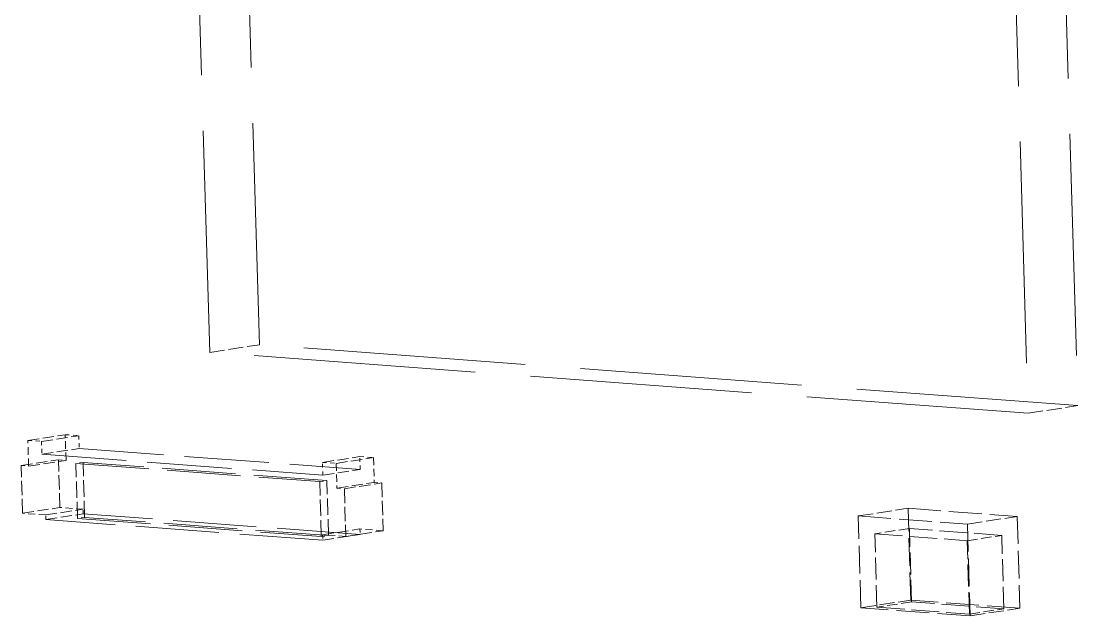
# Model space of a CAD drawing. Extents: x 23 to 417, y 3 to 294.
# Drawn here: x 345.33 to 373.93, y 121.13 to 137.22 of the extents above; entities that cross this region are included whole.
import ezdxf

# ---------------------------------------------------------------- set-up
doc = ezdxf.new("R2010")
doc.units = 0
doc.linetypes.add('DASHED', pattern=[15, 12, -3])
doc.layers.get('0').update_dxf_attribs({"lineweight": 13})

# ---------------------------------------------------------------- blocks, each defined once
blk = doc.blocks.new('BLOCK3535')
at = {"color": 7, "linetype": 'DASHED', "lineweight": 13}
for p, q in [((-0.969, -7.725), (-2.292, 36.964)), ((-3.664, -8.14), (-4.987, 36.55)), ((39.304, 33.252), (40.627, -11.438)), ((42, 33.666), (43.323, -11.024)), ((43.323, -11.024), (-0.969, -7.725)), ((40.627, -11.438), (-3.664, -8.14))]:
    blk.add_line(p, q, dxfattribs=at)
at = {"color": 7, "linetype": 'DASHED', "lineweight": 13, "ltscale": 0.068185}
for p, q in [((-3.664, -8.14), (-0.969, -7.725)), ((40.627, -11.438), (43.323, -11.024)), ((31.437, -16.996), (34.133, -16.582)), ((37.343, -17.436), (40.039, -17.022)), ((31.584, -21.962), (34.28, -21.548)), ((37.49, -22.402), (40.186, -21.987))]:
    blk.add_line(p, q, dxfattribs=at)
at = {"color": 7, "linetype": 'DASHED', "lineweight": 13, "ltscale": 0.051139}
for p, q in [((-13.504, -12.906), (-11.483, -12.596)), ((-12.766, -12.961), (-10.744, -12.651)), ((-12.746, -13.657), (-10.724, -13.346)), ((-13.869, -14.267), (-11.847, -13.956)), ((-13.463, -14.297), (-11.441, -13.986)), ((2.441, -14.094), (4.462, -13.783)), ((3.179, -14.149), (5.201, -13.838)), ((2.461, -14.789), (4.483, -14.478)), ((3.218, -15.489), (5.24, -15.179)), ((3.625, -15.52), (5.646, -15.209)), ((-13.793, -16.849), (-11.771, -16.538)), ((-12.538, -16.942), (-10.516, -16.631)), ((-12.531, -17.19), (-10.509, -16.88)), ((2.446, -18.008), (4.468, -17.698)), ((2.455, -18.306), (4.477, -17.996)), ((3.701, -18.102), (5.723, -17.791))]:
    blk.add_line(p, q, dxfattribs=at)
at = {"color": 7, "linetype": 'DASHED', "lineweight": 13, "ltscale": 0.034774}
for p, q in [((-13.463, -14.297), (-13.504, -12.906)), ((-11.441, -13.986), (-11.483, -12.596))]:
    blk.add_line(p, q, dxfattribs=at)
at = {"color": 7, "linetype": 'DASHED', "lineweight": 13, "ltscale": 0.018506}
for p, q in [((-13.504, -12.906), (-12.766, -12.961)), ((-11.483, -12.596), (-10.744, -12.651)), ((2.441, -14.094), (3.179, -14.149)), ((4.462, -13.783), (5.201, -13.838))]:
    blk.add_line(p, q, dxfattribs=at)
at = {"color": 7, "linetype": 'DASHED', "lineweight": 13, "ltscale": 0.017387}
for p, q in [((-12.766, -12.961), (-12.746, -13.657)), ((-10.744, -12.651), (-10.724, -13.346)), ((2.461, -14.789), (2.441, -14.094)), ((4.483, -14.478), (4.462, -13.783))]:
    blk.add_line(p, q, dxfattribs=at)
at = {"color": 7, "linetype": 'DASHED', "lineweight": 13, "ltscale": 0.381224}
for p, q in [((-12.746, -13.657), (2.461, -14.789)), ((-10.724, -13.346), (4.483, -14.478))]:
    blk.add_line(p, q, dxfattribs=at)
at = {"color": 7, "linetype": 'DASHED', "lineweight": 13, "ltscale": 0.06458}
for p, q in [((-13.793, -16.849), (-13.869, -14.267)), ((-11.771, -16.538), (-11.847, -13.956)), ((5.646, -15.209), (5.723, -17.791)), ((3.625, -15.52), (3.701, -18.102))]:
    blk.add_line(p, q, dxfattribs=at)
at = {"color": 7, "linetype": 'DASHED', "lineweight": 13, "ltscale": 0.010178}
for p, q in [((-13.869, -14.267), (-13.463, -14.297)), ((-11.847, -13.956), (-11.441, -13.986)), ((5.24, -15.179), (5.646, -15.209)), ((3.218, -15.489), (3.625, -15.52))]:
    blk.add_line(p, q, dxfattribs=at)
at = {"color": 7, "linetype": 'DASHED', "lineweight": 13, "ltscale": 0.009829}
for p, q in [((-10.519, -14.093), (-10.908, -14.152)), ((2.289, -15.135), (2.677, -15.075)), ((-10.431, -17.072), (-10.819, -17.132)), ((2.377, -18.114), (2.766, -18.055))]:
    blk.add_line(p, q, dxfattribs=at)
at = {"color": 7, "linetype": 'DASHED', "lineweight": 13, "ltscale": 0.074516}
for p, q in [((-10.819, -17.132), (-10.908, -14.152)), ((-10.431, -17.072), (-10.519, -14.093)), ((2.377, -18.114), (2.289, -15.135)), ((2.766, -18.055), (2.677, -15.075))]:
    blk.add_line(p, q, dxfattribs=at)
at = {"color": 7, "linetype": 'DASHED', "lineweight": 13, "ltscale": 0.330824}
for p, q in [((-10.908, -14.152), (2.289, -15.135)), ((2.677, -15.075), (-10.519, -14.093)), ((-10.819, -17.132), (2.377, -18.114)), ((2.766, -18.055), (-10.431, -17.072))]:
    blk.add_line(p, q, dxfattribs=at)
at = {"color": 7, "linetype": 'DASHED', "lineweight": 13, "ltscale": 0.033532}
for p, q in [((3.179, -14.149), (3.218, -15.489)), ((5.201, -13.838), (5.24, -15.179))]:
    blk.add_line(p, q, dxfattribs=at)
at = {"color": 7, "linetype": 'DASHED', "lineweight": 13, "ltscale": 0.03146}
for p, q in [((-10.516, -16.631), (-11.771, -16.538)), ((-12.538, -16.942), (-13.793, -16.849)), ((5.723, -17.791), (4.468, -17.698)), ((3.701, -18.102), (2.446, -18.008))]:
    blk.add_line(p, q, dxfattribs=at)
at = {"color": 7, "linetype": 'DASHED', "lineweight": 13, "ltscale": 0.124193}
for p, q in [((34.28, -21.548), (34.133, -16.582)), ((31.584, -21.962), (31.437, -16.996)), ((40.039, -17.022), (40.186, -21.987)), ((37.343, -17.436), (37.49, -22.402))]:
    blk.add_line(p, q, dxfattribs=at)
at = {"color": 7, "linetype": 'DASHED', "lineweight": 13, "ltscale": 0.148048}
for p, q in [((34.133, -16.582), (40.039, -17.022)), ((31.437, -16.996), (37.343, -17.436)), ((40.186, -21.987), (34.28, -21.548)), ((37.49, -22.402), (31.584, -21.962))]:
    blk.add_line(p, q, dxfattribs=at)
at = {"color": 7, "linetype": 'DASHED', "lineweight": 13, "ltscale": 0.00621}
for p, q in [((-12.531, -17.19), (-12.538, -16.942)), ((-10.509, -16.88), (-10.516, -16.631))]:
    blk.add_line(p, q, dxfattribs=at)
at = {"color": 7, "linetype": 'DASHED', "lineweight": 13, "ltscale": 0.375672}
for p, q in [((4.477, -17.996), (-10.509, -16.88)), ((2.455, -18.306), (-12.531, -17.19))]:
    blk.add_line(p, q, dxfattribs=at)
at = {"color": 7, "linetype": 'DASHED', "lineweight": 13, "ltscale": 0.007452}
for p, q in [((4.468, -17.698), (4.477, -17.996)), ((2.446, -18.008), (2.455, -18.306))]:
    blk.add_line(p, q, dxfattribs=at)
at = {"color": 7, "linetype": 'DASHED', "lineweight": 13, "ltscale": 0.04728}
for p, q in [((34.202, -17.672), (32.333, -17.96)), ((37.333, -18.332), (39.202, -18.045)), ((34.32, -21.645), (32.45, -21.932)), ((37.451, -22.304), (39.32, -22.017))]:
    blk.add_line(p, q, dxfattribs=at)
at = {"color": 7, "linetype": 'DASHED', "lineweight": 13, "ltscale": 0.125353}
for p, q in [((39.202, -18.045), (34.202, -17.672)), ((32.333, -17.96), (37.333, -18.332)), ((39.32, -22.017), (34.32, -21.645)), ((32.45, -21.932), (37.451, -22.304))]:
    blk.add_line(p, q, dxfattribs=at)
at = {"color": 7, "linetype": 'DASHED', "lineweight": 13, "ltscale": 0.099354}
for p, q in [((34.32, -21.645), (34.202, -17.672)), ((32.45, -21.932), (32.333, -17.96)), ((39.32, -22.017), (39.202, -18.045)), ((37.451, -22.304), (37.333, -18.332))]:
    blk.add_line(p, q, dxfattribs=at)

msp = doc.modelspace()

# ---------------------------------------------------------------- block references
at = {"lineweight": 0, "xscale": 0.5, "yscale": 0.5, "zscale": 0.5}
msp.add_blockref('BLOCK3535', (352.2652, 132.3303), dxfattribs=at)

doc.saveas('drawing.dxf')
